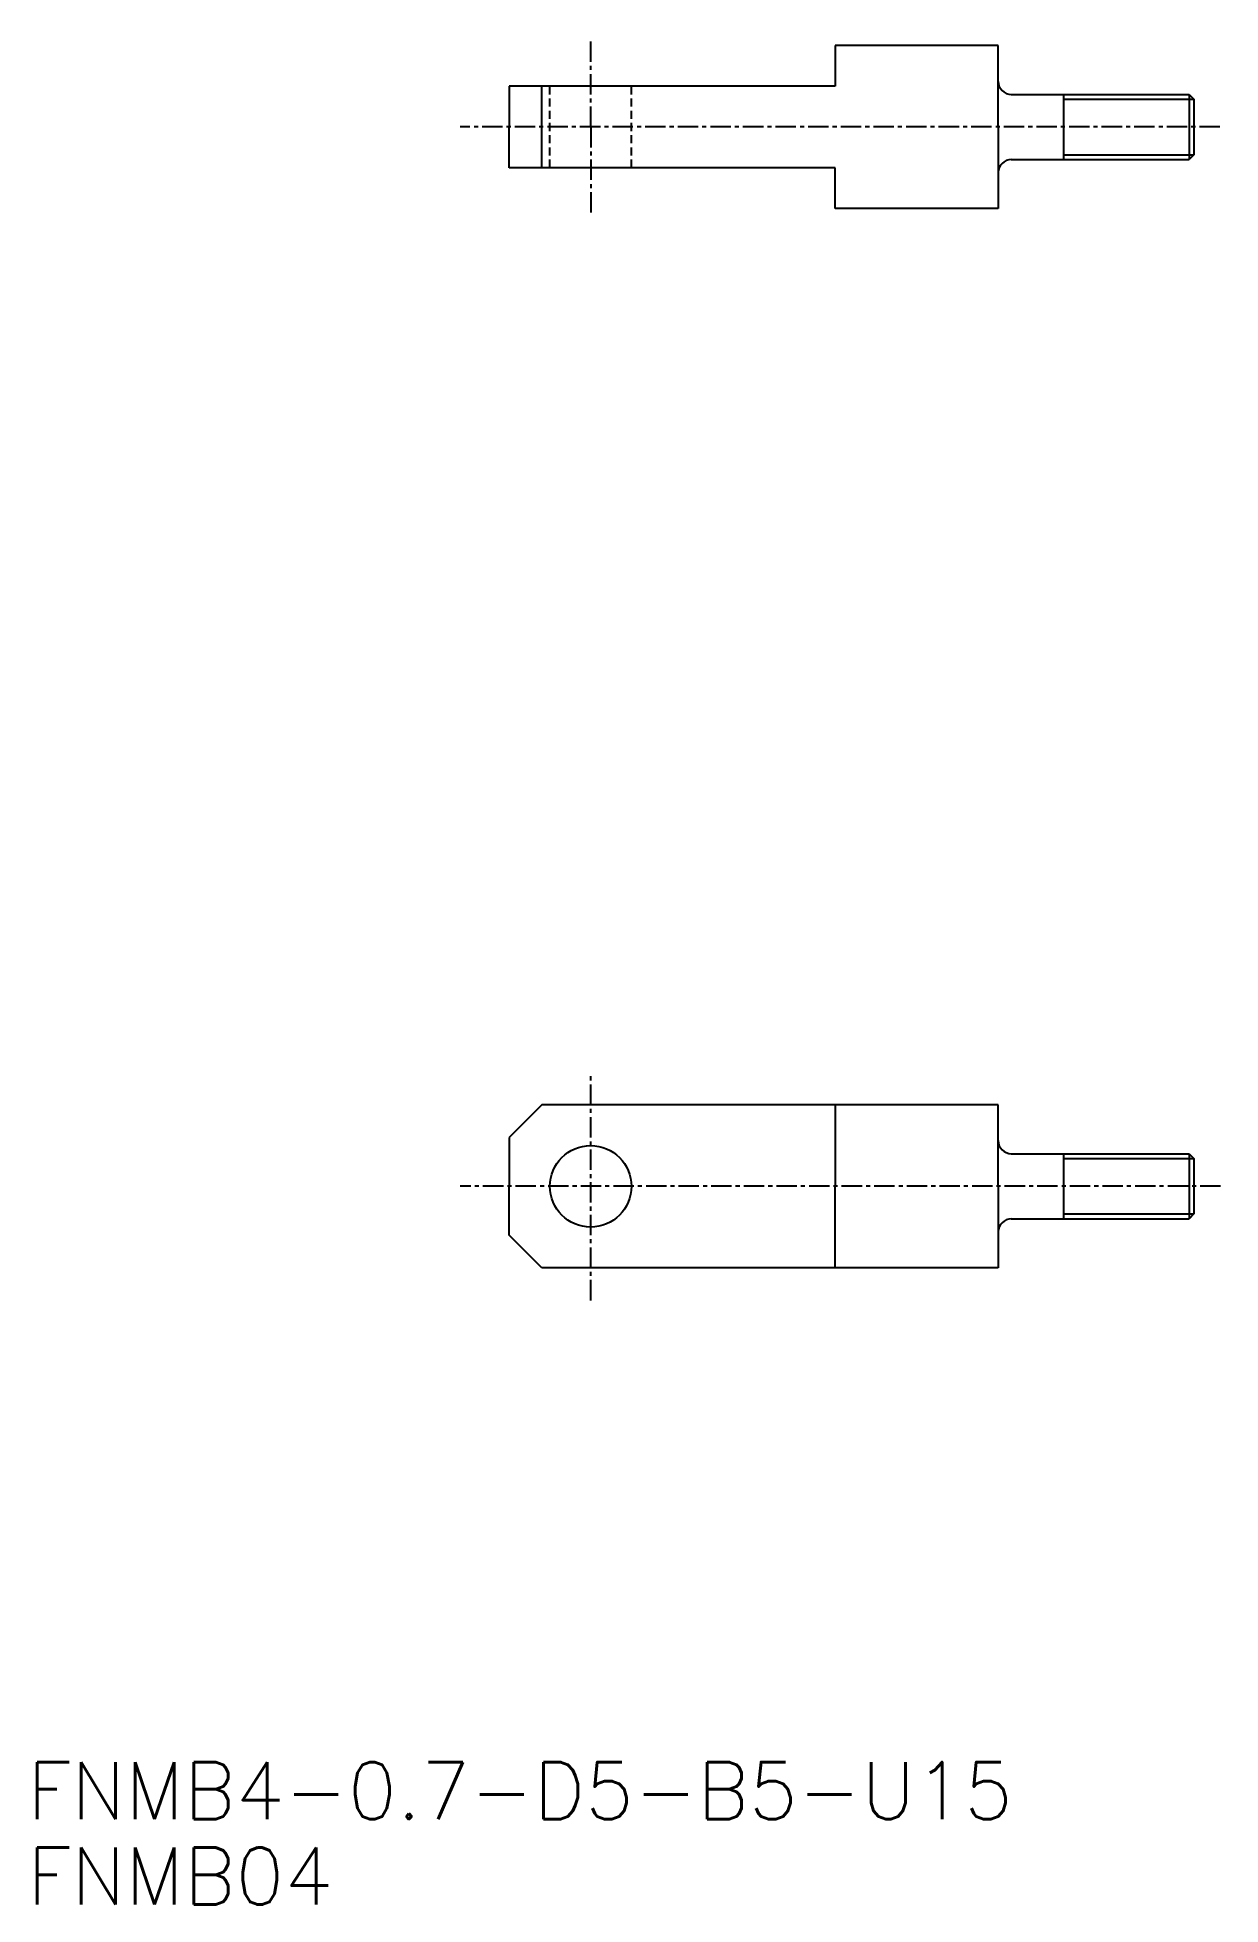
# Model space of a CAD drawing. Extents: x 1 to 74, y 1 to 116.
import ezdxf

# ---------------------------------------------------------------- set-up
doc = ezdxf.new("R2010")
doc.units = 0
doc.linetypes.add('CENTER', pattern=[2, 1.25, -0.25, 0.25, -0.25])
doc.linetypes.add('DASHED', pattern=[0.75, 0.5, -0.25])
doc.layers.get('0').update_dxf_attribs({"linetype": 'CONTINUOUS'})
doc.layers.add('CENTER', color=1, linetype='CENTER')
doc.styles.get("Standard").update_dxf_attribs({"font": 'txt.shx', "bigfont": 'extfont.shx'})

msp = doc.modelspace()

# ---------------------------------------------------------------- linework, layer by layer
at = {"color": 7, "linetype": 'CONTINUOUS'}
for p, q in [((60, 115), (50, 115)), ((50, 115), (50, 112.5)), ((60, 110), (60, 115)), ((50, 112.5), (30, 112.5)), ((30, 112.5), (30, 110)), ((32, 107.5), (32, 112.5)), ((60.8, 112), (71.7, 112)), ((71.7, 112), (71.7, 108)), ((71.7, 112), (72, 111.7)), ((72, 111.7), (72, 108.3)), ((30, 107.5), (30, 110)), ((60, 110), (60, 105)), ((60.8, 108), (71.7, 108)), ((72, 108.3), (71.7, 108)), ((50, 107.5), (30, 107.5)), ((50, 105), (50, 107.5)), ((60, 105), (50, 105)), ((32, 50), (30, 48)), ((60, 50), (32, 50)), ((50, 50), (50, 45)), ((60, 45), (60, 50)), ((30, 48), (30, 45)), ((60.8, 47), (71.7, 47)), ((71.7, 47), (71.7, 43)), ((71.7, 47), (72, 46.7)), ((72, 46.7), (72, 43.3)), ((30, 42), (30, 45)), ((50, 40), (50, 45)), ((60, 45), (60, 40)), ((60.8, 43), (71.7, 43)), ((72, 43.3), (71.7, 43)), ((32, 40), (30, 42)), ((60, 40), (32, 40))]:
    msp.add_line(p, q, dxfattribs=at)
at = {"color": 3, "linetype": 'DASHED'}
for p, q in [((32.5, 107.5), (32.5, 112.5)), ((37.5, 107.5), (37.5, 112.5))]:
    msp.add_line(p, q, dxfattribs=at)
at = {"color": 3}
for p, q in [((64, 112), (64, 108)), ((64, 111.7), (72, 111.7)), ((64, 108.3), (72, 108.3)), ((64, 47), (64, 43)), ((64, 46.7), (72, 46.7)), ((64, 43.3), (72, 43.3))]:
    msp.add_line(p, q, dxfattribs=at)
at = {"color": 7, "linetype": 'CONTINUOUS'}
msp.add_circle((35, 45), 2.5, dxfattribs=at)
for centre, start, end in [((60.8, 112.8), 180, 270), ((60.8, 107.2), 90, 180), ((60.8, 47.8), 180, 270), ((60.8, 42.2), 90, 180)]:
    msp.add_arc(centre, 0.8, start, end, dxfattribs=at)
at = {"layer": 'CENTER', "color": 1, "linetype": 'CENTER'}
for p, q in [((35, 110), (35, 115.5)), ((73.59, 110), (27, 110)), ((35, 110), (35, 104.5)), ((35, 38), (35, 52)), ((73.64, 45), (27, 45))]:
    msp.add_line(p, q, dxfattribs=at)

# ---------------------------------------------------------------- texts
at = {"color": 7, "linetype": 'CONTINUOUS'}
for s, p in [('FNMB4-0.7-D5-B5-U15', (0.45, 6.17)), ('FNMB04', (0.45, 0.92))]:
    msp.add_text(s, height=3.5, dxfattribs=at).set_placement(p)

doc.saveas('drawing.dxf')
